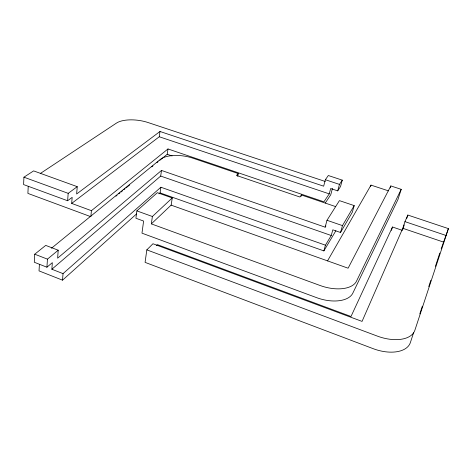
<?xml version="1.0" encoding="UTF-8"?>
<svg xmlns="http://www.w3.org/2000/svg" width="472" height="472" viewBox="0 0 472 472"><rect width="100%" height="100%" fill="white"/><g stroke="black" fill="none" stroke-linecap="round" stroke-linejoin="round"><path stroke-width="0.71" d="M23.93 177.189L23.6 184.57L67.614 200.748L72.163 197.337L71.679 203.408L91.42 210.677L167.985 148.957L323.916 201.815L329.244 193.874L330.671 188.523L337.698 190.877L340.524 186.558L342.277 180.139L328.323 175.525L325.356 179.72L323.668 186.186L159.996 131.481L76.635 193.986L77.249 186.67L33.624 170.893L23.93 177.189L68.186 193.343L77.249 186.67M28.232 186.31L27.889 193.402L90.848 216.701L91.42 210.677M34.745 254.196L34.297 262.255L46.923 267.211L52.327 262.644L51.873 269.247L63.036 273.63L160.881 187.231L325.444 245.186L331.244 235.51L332.813 229.829L340.524 232.501L352.301 212.258L354.207 205.609L339.427 200.624L326.996 220.288L325.137 227.168L161.501 170.439L57.631 258.172L58.209 250.213L45.713 245.399L34.745 254.196L47.454 259.146L58.209 250.213M39.412 264.326L39.023 270.893L62.522 280.167L136.502 213.981M46.923 267.211L47.454 259.146M67.614 200.748L68.186 193.343M62.522 280.167L63.036 273.63M401.2 189.331L356.478 281.194A29.848 15.794 16.1 0 1 320.217 285.542L151.341 223.881L171.165 205.084L172.256 197.951L157.365 192.676L136.868 210.884L135.924 218.247L143.612 221.055L141.978 233.162L316.824 297.726A29.577 16.036 16.2 0 0 352.82 293.147L397.92 199.638L401.2 189.331L390.822 185.933L348.112 268.208L171.07 205.113M71.679 203.408L159.27 136.756L159.996 131.481M146.827 249.865L377.393 336.123A32.426 17.865 19.6 0 0 414.87 330.258L448.4 228.619L407.849 215.055L404.958 221.633L402.775 228.283L362.053 321.402L152.957 243.747L146.827 249.865L145.075 262.367L373.169 348.672A32.108 18.113 19.9 0 0 410.374 342.572L413.59 332.778M151.341 223.881L152.379 216.506L172.256 197.951M51.873 269.247L160.698 176.062L161.501 170.439M158.97 193.88L160.061 192.9L160.881 187.231M159.802 160.338L167.212 154.279L167.985 148.957M237.735 176.286L238.272 173.572L193.06 158.232A25.37 11.588 9.2 0 0 160.185 159.507L51.466 248.242M301.083 196.358L301.419 194.995L335.509 206.559M332.435 188.464L330.736 194.806L325.243 203.072M337.698 190.877L339.462 184.404L342.277 180.139M160.061 192.9L323.875 250.903L325.444 245.186M340.524 232.501L342.471 225.616L354.207 205.609M370.626 186.387L371.004 185.107L388.544 190.883M390.22 187.874L390.822 185.933M391.406 230.395L392.486 227.008L402.451 230.389M402.675 229.711L404.244 224.932M406.77 218.341L407.849 215.055M419.797 313.898L422.322 306.204M428.759 286.622L430.824 280.327M435.42 266.338L439.786 253.051M448.4 228.619L441.178 248.874M392.486 227.008L351.003 316.494L157.353 244.626L156.391 245.593M327.515 260.928L371.004 185.107M323.875 250.903L335.863 230.761M325.137 227.168L325.916 225.923M301.419 194.995L299.915 197.019L236.466 175.448L238.272 173.572M115.923 196.204L117.062 195.278M118.773 193.88L119.912 192.948M121.05 192.015L122.761 190.617M123.9 189.685L125.039 188.753M126.183 187.821L129.599 185.03M151.825 166.858L152.963 165.926M156.958 162.669L158.096 161.737M40.592 173.318L116.46 123.092A23.895 10.083 7.8 0 1 148.037 122.531L325.243 181.472M325.356 179.72L339.462 184.404M159.27 136.756L329.244 193.874M404.958 221.633L446.146 235.504M402.775 228.283L443.733 242.165M167.212 154.279L172.085 155.943M326.996 220.288L342.471 225.616M160.698 176.062L331.244 235.51M136.868 210.884L152.379 216.506"/></g></svg>
